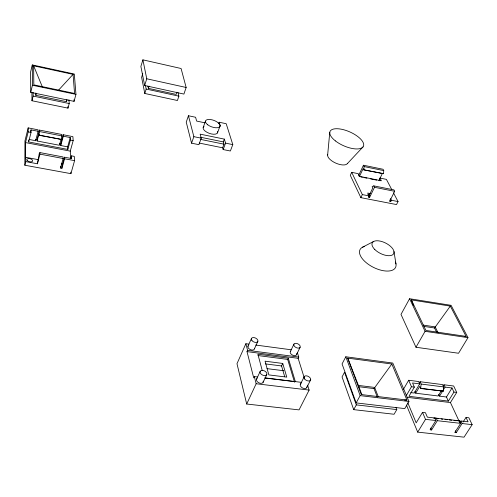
<?xml version="1.0" encoding="UTF-8"?>
<svg xmlns="http://www.w3.org/2000/svg" width="497" height="497" viewBox="0 0 497 497"><rect width="100%" height="100%" fill="white"/><g stroke="black" fill="none" stroke-linecap="round" stroke-linejoin="round"><path stroke-width="0.75" d="M70.63 158.767L71.444 155.853L74.283 156.393L74.581 160.643L70.903 173.658L24.85 165.228L24.962 140.887L28.186 127.884L38.076 129.823L38.101 131.276L35.697 140.726L29.36 139.508M28.186 127.884L28.186 131.891L25.527 142.589L25.471 158.524L25.769 157.325L38.604 159.711M24.85 165.228L25.757 161.624L25.769 157.325M441.143 391.046L438.143 395.979L415.703 393.214L419.754 386.362L420.704 388.517L443.38 391.164L443.653 386.921L442.572 384.597L420.077 381.721L419.306 383.025M420.704 388.517L421.108 384.057L420.077 381.721M383.51 173.689L383.752 170.608L383.05 169.272L363.444 165.228L358.71 175.298L359.368 176.646L363.158 168.595L363.773 169.831L383.51 173.689L363.773 169.831M363.854 169.663L364.115 166.57L363.444 165.228M327.641 155.021L329.772 132.332M37.101 140.993L38.909 133.923L38.934 135.265L61.411 139.421L61.845 134.476L39.487 130.096L37.082 139.527L37.101 140.993L59.391 145.273L60.907 139.669M38.934 135.265L39.487 130.096M32.299 64.921L30.621 71.879L30.715 92.355L74.053 101.357L75.954 94.38L74.32 74.034L32.299 64.921L32.454 85.235L30.715 92.355M68.959 99.785L69.213 103.538L67.977 108.129L31.963 100.748L33.113 96.076L33.075 92.33M66.996 99.686L66.461 101.661L35.815 95.318L36.312 93.312M30.479 132.078L31.025 129.891L38.101 131.276M70.748 158.686L70.263 151.119L73.177 140.639L72.897 136.638L63.231 134.743L63.312 136.197L70.239 137.545L70.406 140.098L67.822 149.435L28.658 141.949L31.038 132.45L31.025 129.891M25.757 161.624L37.424 163.78L39.928 154.138L39.897 152.585L63.038 156.94L63.119 158.493L60.497 168.029L61.926 168.29L64.56 158.767L64.473 157.207L71.624 158.555L71.444 155.853M67.822 149.435L67.667 146.857L60.777 145.534L60.702 144.074L63.231 134.743M60.777 145.534L63.312 136.197M64.473 157.207L61.845 166.725L61.926 168.29M67.667 146.857L70.239 137.545M142.9 59.839L140.881 66.424L144.658 85.509L183.915 94.076L186.151 87.478L181.082 68.505L142.9 59.839L146.758 78.781L144.658 85.509M142.738 73.711L141.62 77.327L144.776 93.467L177.429 100.5L178.889 96.157L177.969 92.504M144.776 93.467L146.168 89.05L145.441 85.403M176.901 92.218L176.168 94.405L148.386 88.36L149.081 86.143M204.789 122.79L196.632 121.075L195.601 117.261L188.45 115.751L186.238 122.138L191.556 143.186L198.912 144.67L201.248 138.172L200.161 134.147L224.352 139.117L225.582 143.142L223.165 149.56L230.366 151.007L232.801 144.615L226.203 123.716L219.202 122.237L218.686 123.635M191.556 143.186L193.861 136.669L188.45 115.751M203.167 127.586L205.478 121.119M217.481 132.916L220.003 126.064M223.165 149.56L222.644 147.802L224.004 144.173L223.315 141.893L224.352 139.117M248.91 344.135L245.872 343.731L236.982 363.698L246.692 404.024L299.051 409.888L309.128 390.077L307.575 385.138M247.922 346.39L251.345 338.743M257.371 376.968L254.321 376.596L253.725 377.882L247.003 351.615L247.574 350.348L245.872 343.731M254.433 348.844L257.893 341.215M380 180.815L379.304 179.46L379.975 178.075L381.367 180.771L359.592 176.379L358.275 173.677L351.696 172.341L350.298 175.354L360.872 197.651L396.525 204.565L398.041 201.558L393.462 192.817M256.607 379.068L260.217 371.315M246.692 404.024L256.154 383.74L254.321 376.596M263.093 382.361L266.74 374.626A3.659 2.299 26.1 0 0 262.77 370.389A3.659 2.299 26.1 0 0 260.913 373.918A3.659 2.299 26.1 0 0 266.74 374.626M360.872 197.651L362.338 194.588L351.696 172.341M284.713 376.738L281.563 365.947L282.762 363.45L265.081 361.189L268.84 374.9L286.769 377.111L282.762 363.45M290.354 351.596L293.957 344.098M294.535 382.236L287.67 359.412L288.272 358.169L257.868 354.206L262.236 370.507M370.681 193.631L367.718 193.047L369.109 195.911L368.42 197.334L369.544 197.557L374.502 187.301L373.794 185.884L372.147 186.636L372.793 187.941L368.842 196.122L369.544 197.557M378.919 180.591L382.46 173.279M296.46 354.821L300.095 347.341A3.473 2.063 26.6 0 0 296.367 343.365A3.473 2.063 26.6 0 0 294.603 346.471A3.473 2.063 26.6 0 0 300.095 347.341M304.245 377.782L298.144 358.306L298.747 357.063L297.374 352.696M373.794 185.884L393.922 189.891L394.668 191.314L389.611 201.459L390.717 201.676L391.425 200.266L390.536 198.552M300.275 384.572L304.071 376.974M306.842 387.418L310.675 379.838M345.813 356.771L342.06 363.947L356.15 402.905L404.763 408.59L408.95 401.477L392.792 363.052L345.813 356.771L360.151 395.624L356.15 402.905M409.578 298.728L401.004 314.402L415.977 347.254L458.551 353.255L467.981 337.656L451.09 305.332L409.578 298.728L425.065 331.325L415.977 347.254M353.709 409.64L356.324 404.881L344.533 372.228L342.048 376.931L353.709 409.64L394.078 414.256L396.805 409.584L395.929 407.428M377.266 397.01L374.005 388.592L391.829 364.015L347.732 358.138L361.238 394.543L406.931 400.042L391.829 364.015M436.478 331.946L434.546 327.989L450.319 306.096L466.111 336.407L464.571 336.512M403.291 389.555L408.677 380.261L418.654 381.534L419.685 383.877L414.287 393.04L410.739 392.605M406.167 395.811L411.466 386.741L408.677 380.261M419.685 383.877L412.553 382.97L414.343 387.101L408.944 396.314L448.362 401.11L453.954 392.077L452.009 387.983L445.051 387.101L443.964 384.771L453.674 386.014L456.737 392.425L450.437 402.57L459.731 422.506M463.098 422.003L466.012 417.449L468.087 421.816L460.912 420.99L462.092 423.512L456.227 432.676L454.786 432.514L460.644 423.351L459.47 420.829L427.364 417.145L425.451 412.734L422.506 412.386L416.188 422.841L407.807 402.825M443.175 386.063L443.964 384.771M448.362 401.11L446.455 397.01L439.534 396.152L445.051 387.101M466.012 417.449L468.864 417.778L472.15 424.655L464.043 437.161L417.71 432.135L425.507 419.35L422.506 412.386M446.455 397.01L452.009 387.983M433.744 418.17L436.204 418.157L437.323 420.698L431.582 429.967L430.116 429.806L435.85 420.53L434.732 417.989M460.079 422.301L460.912 420.99M39.897 152.585L39.251 153.579L37.424 163.78M58.484 90.237L73.071 74.37L33.634 65.821L33.827 84.869L74.562 93.442L73.071 74.37M347.297 163.687L363.009 146.932M362.574 247.177L373.744 241.43M404.608 400.104L406.931 400.042M457.054 420.636L459.47 420.829M425.507 419.35L435.85 420.53M437.323 420.698L460.644 423.351M462.092 423.512L472.15 424.655M436.739 418.511L438.236 418.685M441.224 419.027L442.721 419.201M444.964 419.456L447.213 419.71M449.456 419.971L451.698 420.226M453.941 420.481L456.19 420.742M356.324 404.881L396.805 409.584M360.151 395.624L408.95 401.477M256.154 383.74L309.128 390.077M264.988 377.9L301.573 382.367M264.982 378.006L295.38 381.721L288.272 358.169M406.937 397.289L450.437 402.57M347.732 358.138L358.43 385.423L374.651 387.43L378.198 396.544M358.53 386.691L374.005 388.592M267.019 368.637L283.756 370.737M411.466 386.741L414.343 387.101M453.954 392.077L456.737 392.425M420.81 388.331L443.38 391.164M265.448 363.897L281.563 365.947M421.108 384.057L443.653 386.921M247.574 350.348L298.747 357.063M247.003 351.615L298.144 358.306M258.055 355.566L287.67 359.412M255.731 345.048L291.379 349.807M466.111 336.407L425.923 330.468L411.361 299.915L450.319 306.096M425.065 331.325L467.981 337.656M423.115 325.081L435.179 326.889L438.087 332.822M423.991 326.411L434.546 327.989M61.249 163.917L62.759 164.196M39.928 154.138L63.119 158.493M64.56 158.767L74.581 160.643M25.527 142.589L70.263 151.119M37.082 139.527L35.678 139.259L35.697 140.726M59.323 143.807L60.702 144.074M28.186 131.891L31.038 132.45M70.406 140.098L73.177 140.639M38.983 135.066L61.411 139.421M367.774 194.619L369.992 195.054M39.511 131.55L61.92 135.923M362.338 194.588L369.109 195.911M391.425 200.266L398.041 201.558M374.502 187.301L394.668 191.314M379.975 178.075L386.417 179.38L391.704 189.463M199.204 143.061L222.644 147.802M360.872 176.951L362.375 177.255M363.879 177.559L366.885 178.168M370.644 178.926L376.664 180.138M200.664 137.265L223.315 141.893M193.861 136.669L201.248 138.172M225.582 143.142L232.801 144.615M200.521 139.396L224.004 144.173M33.113 96.076L69.213 103.538M364.115 166.57L383.752 170.608M32.454 85.235L75.954 94.38M146.168 89.05L178.889 96.157M146.758 78.781L186.151 87.478M389.834 199.962L390.717 201.676M438.733 394.401L439.534 396.152M455.358 430.781L456.227 432.676M414.945 391.456L415.703 393.214M430.756 428.06L431.582 429.967M406.422 405.012L417.71 432.135M33.634 65.821L42.363 86.925M411.361 299.915L413.529 305.593M358.43 385.423L361.828 394.575M219.202 122.237L220.364 126.052M147.92 86.08L148.386 88.36M393.991 251.581L395.972 263.988M73.935 99.841L74.053 101.357M67.878 106.619L67.977 108.129M66.368 100.121L66.461 101.661M70.804 172.142L70.903 173.658M60.423 166.464L60.497 168.029M35.79 93.001L35.815 95.318M31.907 92.461L31.963 100.748M28.658 140.017L28.658 141.949M395.419 262.062A19.88 9.81 26.7 0 1 373.365 267.324A19.88 9.81 26.7 0 1 364.438 246.481M347.527 163.339A10.822 4.697 23.9 0 1 335.823 163.14A10.822 4.697 23.9 0 1 327.734 154.617M217.58 131.531A7.654 3.46 20.3 0 1 209.156 133.295A7.654 3.46 20.3 0 1 204.031 126.48M254.452 348.254A3.498 2.15 24.9 0 1 250.656 349.733A3.498 2.15 24.9 0 1 248.171 345.887M263.199 381.118A3.641 2.317 26.2 0 1 259.192 382.963A3.641 2.317 26.2 0 1 257.005 378.596M296.566 353.702A3.454 2.075 26.7 0 1 292.776 355.212A3.454 2.075 26.7 0 1 290.726 351.186M306.885 386.809A3.597 2.23 28.2 0 1 302.511 387.977A3.597 2.23 28.2 0 1 301.027 383.678M27.465 160.742A2.982 1.528 14.4 0 0 32.46 161.308A2.982 1.528 14.4 0 0 29.385 158.593A2.982 1.528 14.4 0 0 27.465 160.742M374.794 249.5A12.015 5.809 26.6 0 0 393.512 253.986A12.015 5.809 26.6 0 0 380.677 241.219A12.015 5.809 26.6 0 0 374.794 249.5M335.407 140.906A18.271 7.579 23.8 0 0 363.375 146.373A18.271 7.579 23.8 0 0 341.433 129.226A18.271 7.579 23.8 0 0 335.407 140.906M207.752 124.809A7.685 3.429 20.3 0 0 219.848 126.486A7.685 3.429 20.3 0 0 210.61 119.547A7.685 3.429 20.3 0 0 207.752 124.809M251.948 340.607A3.516 2.137 24.8 0 0 257.651 341.719A3.516 2.137 24.8 0 0 254.253 337.637A3.516 2.137 24.8 0 0 251.948 340.607M304.605 378.938A3.622 2.218 28 0 0 310.408 380.348A3.622 2.218 28 0 0 307.103 375.949A3.622 2.218 28 0 0 304.605 378.938"/></g></svg>
